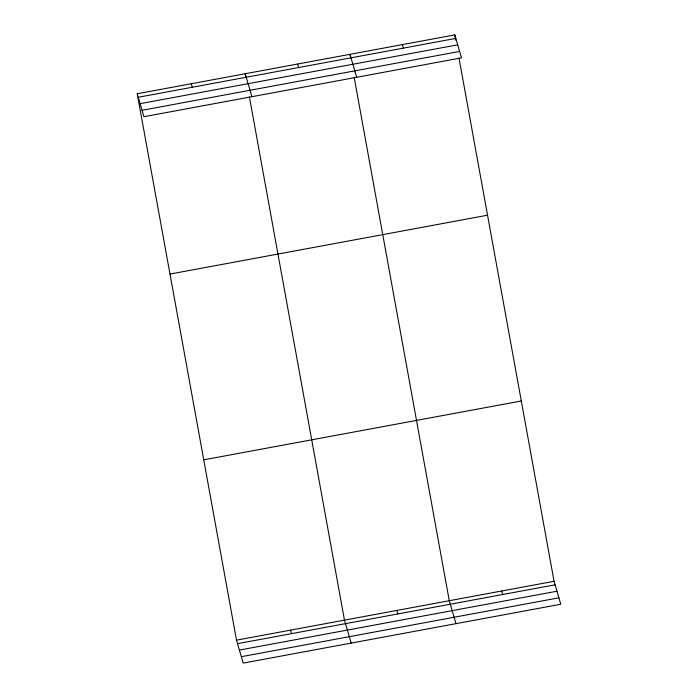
<?xml version="1.0" encoding="UTF-8"?>
<svg xmlns="http://www.w3.org/2000/svg" width="698" height="698" viewBox="0 0 698 698"><rect width="100%" height="100%" fill="white"/><g stroke="black" fill="none" stroke-linecap="round" stroke-linejoin="round"><path stroke-width="1.05" d="M137.227 93.759L454.782 34.9L461.491 57.847L143.936 116.706L137.227 93.759L236.509 640.153L243.218 663.1L560.773 604.241L554.064 581.294L458.979 57.96M138.256 97.266L455.811 38.407M140.124 103.679L457.687 44.829M142.06 110.293L459.616 51.434M169.989 274.07L487.544 215.211M203.746 459.842L521.301 400.984M236.509 640.153L554.064 581.294M237.529 643.661L555.093 584.811M239.405 650.082L556.969 591.223M241.342 656.687L558.897 597.828M402.388 44.611L403.418 48.127M356.695 77.269L349.986 54.322L350.754 58.519M501.67 591.005L502.691 594.522M297.592 64.033L298.622 67.549M455.977 623.663L449.268 600.716L354.183 77.382M251.908 96.69L245.199 73.744L245.958 77.94M396.874 610.427L397.904 613.943M191.208 83.751L192.238 87.259M351.19 643.085L344.472 620.138L249.387 96.804M290.49 630.146L291.52 633.662M454.782 34.9L455.733 40.144"/></g></svg>
